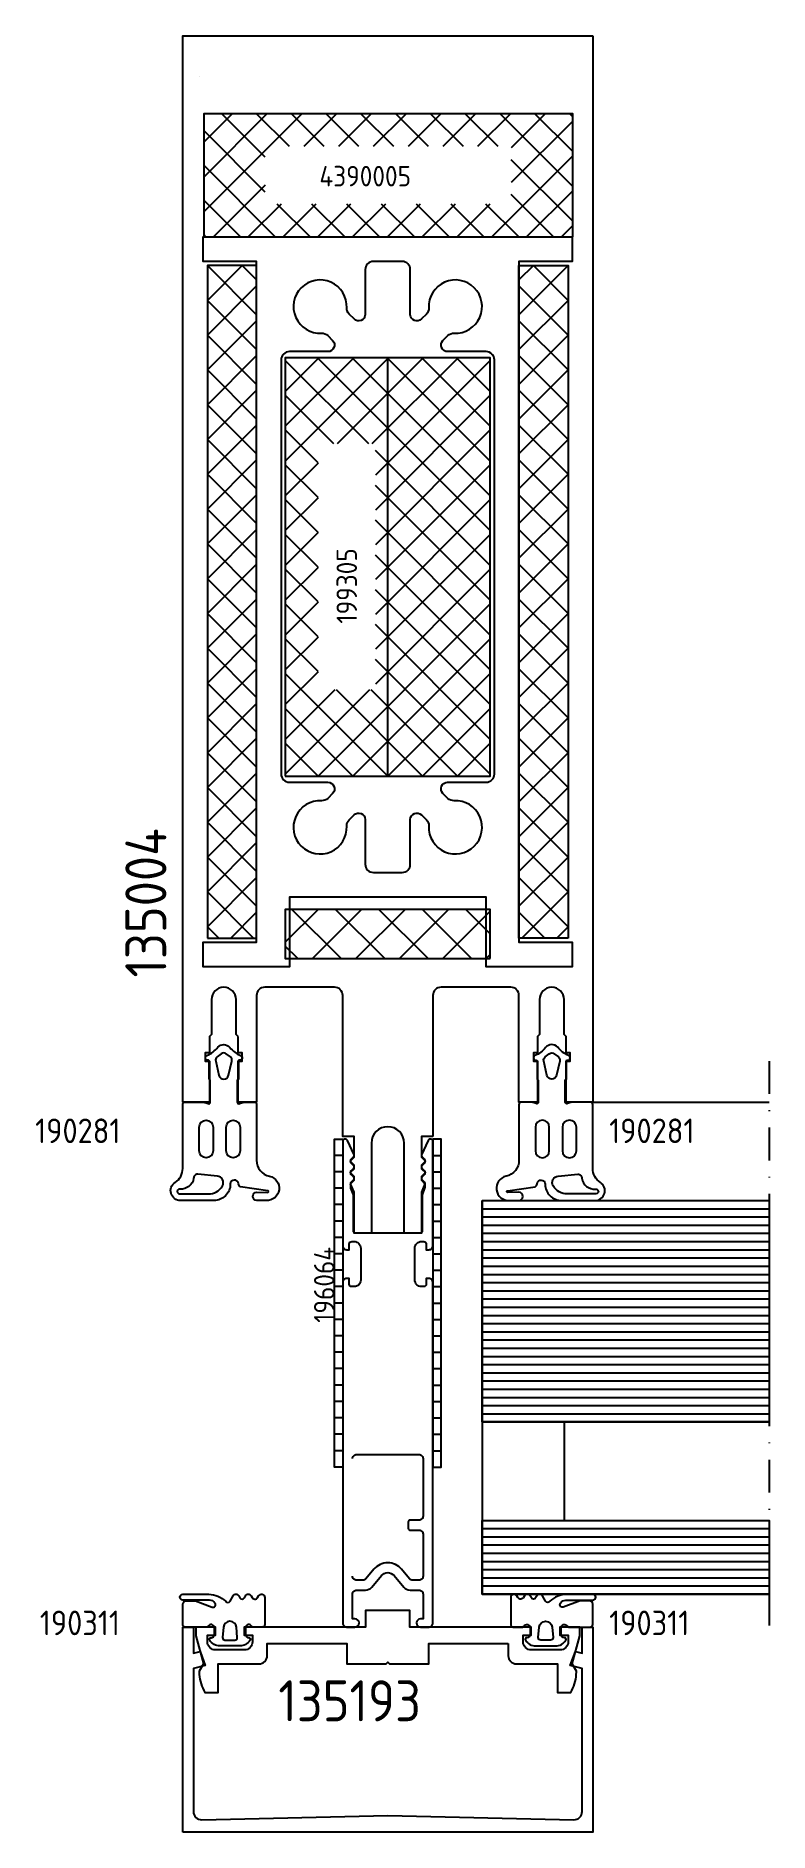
# Model space of a CAD drawing. Header units: millimetres. Extents: x 174 to 263, y 62 to 281.
import ezdxf

# ---------------------------------------------------------------- set-up
doc = ezdxf.new("R2010")
doc.units = ezdxf.units.MM
doc.linetypes.add('DASHDOT', pattern=[8, 4, -2, 0, -2])
doc.layers.add('AM_5', color=3, linetype='Continuous', lineweight=25)
for name, color, linetype in [('AM_C', 7, 'Continuous'), ('AM_S', 7, 'Continuous'), ('Cent3', 7, 'Continuous'), ('Cont2', 7, 'Continuous'), ('Sonstiges', 7, 'Continuous'), ('WBC-GER-ENG', 7, 'Continuous')]:
    doc.layers.add(name, color=color, linetype=linetype)
doc.styles.get("Standard").update_dxf_attribs({"font": 'ISOCP.SHX'})

# ---------------------------------------------------------------- blocks, each defined once
blk = doc.blocks.new('WI135004_9_9')
at = {"linetype": 'Continuous'}
blk.add_line((141, 22.9), (141, 22.9), dxfattribs=at)
for points, format in [([(24, 18.25), (24.25, 18.5), (28.5, 18.5, 1), (28.5, 21.5), (24.25, 21.5), (24, 21.75), (22, 21.75), (22, 22.25), (21, 22.25), (21, 21.75), (16, 21.75), (16, 25), (146, 25), (146, 25), (146, -25)], "xyb"), ([(141, -22.9, 0, 0, 0), (141, 22.9, 0, 0, 0), (32, 22.9, 0, 0, 0), (32, -22.9, 0, 0, 0), (141, -22.9, 0.1, 0.1, 0)], "xyseb"), ([(11.8, -5.5), (11.8, -4.1), (9.282843, -4.1), (8.8, -4.582843), (8.317157, -4.1), (7.882843, -4.1), (7.4, -4.582843), (6.917157, -4.1), (6.482843, -4.1), (6.046713, -4.53613), (5, -4.1), (0, -4.1), (0, -2), (11, -2, 1), (11, 2), (0, 2), (0, 4.1), (5, 4.1), (6.046713, 4.53613), (6.482843, 4.1), (6.917157, 4.1), (7.4, 4.582843), (7.882843, 4.1), (8.317157, 4.1), (8.8, 4.582843), (9.282843, 4.1), (11.8, 4.1), (11.8, 5.5), (29, 5.5, 0.414214), (30, 6.5), (30, 15, 0.414214), (29, 16), (16, 16), (16, 18.25), (21, 18.25), (21, 17.75), (22, 17.75), (22, 18.25), (24, 18.25)], "xyb"), ([(14.7, -3.8, 0, 0, 0), (30, -3.8, 0, 0, 0), (30, 3.8, 0, 0, 0), (14.7, 3.8, 0, 0, 0), (14.7, 3.8, 0, 0, 0), (14.7, -3.8, 0.1, 0.1, 0)], "xyseb"), ([(146, -25), (16, -25), (16, -21.75), (21, -21.75), (21, -22.25), (22, -22.25), (22, -21.75), (24, -21.75), (24.25, -21.5), (28.5, -21.5, 1), (28.5, -18.5), (24.25, -18.5), (24, -18.25), (22, -18.25), (22, -17.75), (21, -17.75), (21, -18.25), (16, -18.25), (16, -16), (29, -16, 0.414214), (30, -15), (30, -6.5, 0.414214), (29, -5.5), (11.8, -5.5)], "xyb")]:
    blk.add_lwpolyline(points, format=format, dxfattribs=at)
blk = doc.blocks.new('WI196064_253_253')
at = {"linetype": 'Continuous'}
for points, format in [([(-6, -5.5, 0.414214), (-5.5, -5), (-5.5, -4.7), (-6.2, -4.7, -0.414214), (-6.5, -4.4), (-6.5, -4.1, -0.414214), (-5.7, -3.3), (-1.8, -3.3, -0.414214), (-1, -4.1), (-1, -4.4, -0.414214), (-1.3, -4.7), (-2, -4.7), (-2, -5, 0.414214), (-1.5, -5.5), (11.2, -5.5, 0.803179), (11.326393, -4.927925), (9.584262, -4.118617, 0.314902), (9.358579, -4.158579), (9.075736, -4.441421, -0.198912), (8.934315, -4.5), (8.665685, -4.5, -0.198912), (8.524264, -4.441421), (8.241421, -4.158579, 0.414214), (7.958579, -4.158579), (7.675736, -4.441421, -0.198912), (7.534315, -4.5), (7.265685, -4.5, -0.198912), (7.124264, -4.441421), (6.841421, -4.158579, 0.414214), (6.558579, -4.158579), (6.275736, -4.441421, -0.198912), (6.134315, -4.5), (5.559761, -4.5, -0.087489), (5.491357, -4.487939), (4.700252, -4.2), (0.3, -4.2, -0.414214), (0, -3.9), (0, 3.9, -0.414214), (0.3, 4.2), (4.700252, 4.2), (5.491357, 4.487939, -0.087489), (5.559761, 4.5), (6.134315, 4.5, -0.198912), (6.275736, 4.441421), (6.558579, 4.158579, 0.414214), (6.841421, 4.158579), (7.124264, 4.441421, -0.198912), (7.265685, 4.5), (7.534315, 4.5, -0.198912), (7.675736, 4.441421), (7.958579, 4.158579, 0.414214), (8.241421, 4.158579), (8.524264, 4.441421, -0.198912), (8.665685, 4.5), (8.934315, 4.5, -0.198912), (9.075736, 4.441421), (9.358579, 4.158579, 0.314902), (9.584262, 4.118617), (11.326393, 4.927925, 0.803179), (11.2, 5.5), (-1.5, 5.5, 0.414214), (-2, 5), (-2, 4.7), (-1.3, 4.7, -0.414214), (-1, 4.4), (-1, 4.1, -0.414214), (-1.8, 3.3), (-5.7, 3.3, -0.414214), (-6.5, 4.1), (-6.5, 4.4, -0.414214), (-6.2, 4.7), (-5.5, 4.7), (-5.5, 5, 0.414214), (-6, 5.5), (-47.5, 5.5, 0.414214), (-48, 5), (-48, 4, 1), (-47, 4), (-47, 4.3), (-44, 4.3)], "xyb"), ([(-44, 4.3, -0.414214), (-43.5, 3.8), (-43.5, 2.716308, 0.221695), (-43.142788, 1.950263), (-41.731491, 0.766044, -0.466308), (-41.731491, -0.766044), (-43.142788, -1.950263, 0.221695), (-43.5, -2.716308), (-43.5, -3.8, -0.414214), (-44, -4.3), (-47, -4.3), (-47, -4, 1), (-48, -4), (-48, -5, 0.414214), (-47.5, -5.5), (-6, -5.5, 0.414214)], "xyb"), ([(-27.474277, 4.3, -0.414214), (-26.974277, 3.8), (-26.974277, -3.8, -0.414214), (-27.474277, -4.3), (-34.474277, -4.3), (-34.474277, -4.3, -0.414214), (-34.974277, -3.8), (-34.974277, -2.7, 0.414214), (-35.174278, -2.5), (-35.974277, -2.5, 0.414214), (-36.174278, -2.7), (-36.174278, -3.8, -0.414214), (-36.674278, -4.3), (-41.799999, -4.3, -0.414214), (-42.299999, -3.8), (-42.299999, -3.042723, -0.221695), (-42.121395, -2.659701), (-40.960144, -1.685298, 0.466308), (-40.960148, 1.685298), (-42.121395, 2.659701, -0.221695), (-42.299999, 3.042723), (-42.299999, 3.8, -0.414214), (-41.799999, 4.3)], "xyb"), ([(-41.799999, 4.3, 0, 0, 0), (-36.674278, 4.3, 0, 0, -0.414214), (-36.174278, 3.8, 0, 0, 0), (-36.174278, 2.7, 0, 0, 0.414214), (-35.974277, 2.5, 0, 0, 0), (-35.174278, 2.5, 0, 0, 0.414214), (-34.974277, 2.7, 0, 0, 0), (-34.974277, 3.8, 0, 0, -0.414214), (-34.474277, 4.3, 0, 0, 0), (-27.474277, 4.3, 0.1, 0.1, 0)], "xyseb"), ([(-17.974277, 4.3, 0, 0, -0.414214), (-17.474277, 3.8, 0, 0, 0), (-17.474277, -3.8, 0, 0, -0.414214), (-17.974277, -4.3, 0, 0, 0), (-25.274279, -4.3, 0, 0, 0), (-25.274279, -4.3, 0, 0, -0.414214), (-25.774279, -3.8, 0, 0, 0), (-25.774279, 3.8, 0, 0, -0.414214), (-25.274279, 4.3, 0.1, 0.1, 0)], "xyseb"), ([(-25.274279, 4.3, 0, 0, 0), (-17.974277, 4.3, 0.1, 0.1, 0)], "xyseb"), ([(-7.7, 0, 0, 0, 0), (-7.7, -3.8, 0, 0, -0.414214), (-8.2, -4.3, 0, 0, 0), (-15.774278, -4.3, 0, 0, 0), (-15.774278, -4.3, 0, 0, -0.414214), (-16.274279, -3.8, 0, 0, 0), (-16.274279, 3.8, 0, 0, -0.414214), (-15.774278, 4.3, 0.1, 0.1, 0)], "xyseb"), ([(-15.774278, 4.3, 0, 0, 0), (-8.2, 4.3, 0, 0, -0.414214), (-7.7, 3.8, 0, 0, 0), (-7.7, 0, 0.1, 0.1, 0)], "xyseb"), ([(-6.5, 0, 0, 0, 0), (-6.5, 1.9, 0, 0, -0.414214), (-6.3, 2.1, 0, 0, 0), (-1.7, 2.1, 0, 0, -0.414214), (-1.2, 1.6, 0, 0, 0), (-1.2, -1.6, 0, 0, -0.414214), (-1.7, -2.1, 0, 0, 0), (-1.7, -2.1, 0, 0, 0), (-6.3, -2.1, 0, 0, -0.414214), (-6.5, -1.9, 0, 0, 0), (-6.5, 0, 0.1, 0.1, 0)], "xyseb")]:
    blk.add_lwpolyline(points, format=format, dxfattribs=at)
blk = doc.blocks.new('WI199174_253_253')
at = {"linetype": 'Continuous'}
for p, q in [((2, 0), (2, 1)), ((4, 0), (4, 1)), ((6, 0), (6, 1)), ((8, 0), (8, 1)), ((10, 0), (10, 1)), ((12, 0), (12, 1)), ((14, 0), (14, 1)), ((16, 0), (16, 1)), ((18, 0), (18, 1)), ((20, 0), (20, 1)), ((22, 0), (22, 1)), ((24, 0), (24, 1)), ((26, 0), (26, 1)), ((28, 0), (28, 1)), ((30, 0), (30, 1)), ((32, 0), (32, 1)), ((34, 0), (34, 1)), ((36, 0), (36, 1)), ((38, 0), (38, 1))]:
    blk.add_line(p, q, dxfattribs=at)
blk.add_lwpolyline([(0, 0), (40, 0), (40, 1), (0, 1)], close=True, dxfattribs=at)
blk = doc.blocks.new('WI135193_255_255')
at = {"linetype": 'Continuous'}
blk.add_lwpolyline([(-2, -14.7), (-3.5, -14.7, 0.414214), (-4.5, -15.7), (-4.5, -20.7), (-8, -20.7), (-8, -22.304741), (-7.729145, -22.444401, 0.116424), (-5.5, -23), (-5.366025, -23), (-4.474666, -22.485374), (-1.061234, -23.4), (0, -23.4), (0, -21), (-1, -21), (-1, -22), (-1.8, -22, -0.414214), (-2.8, -21), (-2.8, -17.5, -0.414214), (-1.8, -16.5), (-1, -16.5), (-1, -17.5), (0, -17.5), (0, -2.7), (2, -2.7), (2, 2.7), (0, 2.7), (0, 17.5), (-1, 17.5), (-1, 16.5), (-1.8, 16.5, -0.414214), (-2.8, 17.5), (-2.8, 21, -0.414214), (-1.8, 22), (-1, 22), (-1, 21), (0, 21), (0, 23.4), (-1.061234, 23.4), (-4.474666, 22.485374), (-5.366025, 23), (-5.5, 23, 0.116424), (-7.729145, 22.444401), (-8, 22.304741), (-8, 20.7), (-4.5, 20.7), (-4.5, 15.7, 0.414214), (-3.5, 14.7), (-2, 14.7), (-2, 5), (-4.5, 5), (-4.5, 0.2), (-4.3, 0), (-4.5, -0.2), (-4.5, -5), (-2, -5)], format="xyb", close=True, dxfattribs=at)
blk = doc.blocks.new('WI135073_9_9')
at = {"linetype": 'Continuous'}
blk.add_lwpolyline([(-25, 25), (0, 25), (0, 23.700001), (-3.198234, 23.700001), (-2.976936, 22.874105), (-4.674844, 22.256117), (-5.061731, 23.700001), (-22.5, 23.700001, 0.420682), (-23.499758, 22.677967), (-23, 0), (-23.499758, -22.677967, 0.420682), (-22.5, -23.700001), (-5.061731, -23.700001), (-4.674844, -22.256117), (-2.976936, -22.874105), (-3.198234, -23.700001), (0, -23.700001), (0, -25), (-25, -25)], format="xyb", close=True, dxfattribs=at)
blk = doc.blocks.new('WI190311_253_253')
at = {"linetype": 'Continuous'}
for points in [[(0, -0.3, -0.414214), (0.3, 0), (2.8, 0, -0.414214), (3.2, -0.4), (3.2, -1.542178), (2.419608, -3.59332, 0.786113), (2.900175, -3.92345, 0.262074), (3.28, -3.280817), (3.28, 0, -1), (4, 0), (4, -3.174253, -0.174474), (3.15, -5.241408, 0.57735), (3.15, -5.761024), (3.8, -6.136301, -0.57735), (3.8, -6.829122), (3.55, -6.973459, 0.57735), (3.55, -7.493074), (3.8, -7.637412, -0.57735), (3.8, -8.330232), (3.6, -8.445702, 0.56351), (3.585709, -9.129869), (3.8, -9.25359, -0.767327), (3.6, -10), (0.3, -10, -0.414214), (0, -9.7), (0, -8.569615, -0.267949), (0.1, -8.39641, 0.767327), (-0.1, -7.65), (-0.9, -7.65, 0.414214), (-1.3, -8.05, -0.592453), (-1.607692, -8.21853, -0.255924), (-2.3, -6.954555), (-2.3, -4.545445, -0.255924), (-1.607692, -3.28147, -0.592453), (-1.3, -3.45, 0.414214), (-0.9, -3.85), (-0.1, -3.85, 0.767327), (0.1, -3.10359, -0.267949), (0, -2.930385), (0, -0.3)], [(-0.034669, -4.952672), (-1.275501, -4.851002, 0.438367), (-1.6, -5.15), (-1.6, -6.35, 0.438367), (-1.275501, -6.648998), (-0.034669, -6.547328, 0.921414), (-0.034669, -4.952672)]]:
    blk.add_lwpolyline(points, format="xyb", close=True, dxfattribs=at)
blk = doc.blocks.new('WI190281_253_253')
at = {"linetype": 'Continuous'}
for points in [[(7.082557, 9, 0.352623), (9.036612, 10.573775, -0.922464), (12.000006, 10.173865), (12.000005, 9.026735, -1), (11.000006, 9.028487), (11.002372, 10.378488, 1.016497), (10.80242, 10.375567), (10.341222, 7.024625, -0.233259), (9.960943, 6.798472, 0.961649), (10, 5.8, -0.414214), (12.000002, 3.799999), (12, -0.277444, -0.749676), (9.788695, -0.923402, 0.255976), (8.103187, 0), (0.3, 0, -0.414214), (0, 0.3), (0.000001, 2.564738), (0.187901, 3.081435, 0.52048), (-0.000057, 3.349787), (-2.65495, 3.34981), (-2.804949, 3.199812), (-4.799952, 3.199829, 0.577455), (-5.099952, 3.148684), (-5.09998, 3.049959, -0.847054), (-5.683327, 2.950092, 0.133252), (-6.696209, 4.277394, -0.439074), (-6.666914, 5.749535, 0.130834), (-5.683327, 7.047229, -0.847054), (-5.09998, 6.947362), (-5.099952, 6.848637, 0.577863), (-4.799952, 6.798788), (-2.804949, 6.799211), (-2.65498, 6.649243), (0.000187, 6.649806, 0.520293), (0.188015, 6.917806), (0.000032, 7.434911), (0, 8.7, -0.414214), (0.3, 9), (7.082557, 9)], [(5.95, 7, -1), (5.95, 5.3), (3.05, 5.3, -1), (3.05, 7), (5.95, 7)], [(-3.269102, 5.584419), (-5.001101, 5.987016, 0.29188), (-5.508311, 5.807831), (-5.898954, 5.307831, 0.344328), (-5.898954, 4.692169), (-5.508311, 4.192169, 0.29188), (-5.001101, 4.012984), (-3.269102, 4.415581, 0.794214), (-3.269102, 5.584419)], [(8.785796, 1.821517, 0.418874), (9.293739, 1.32158, -0.396568), (10.603571, -0.331293, 1.080368), (11.2, -0.377444), (11.2, 3.117313, 0.263556), (10.228291, 4.832719, 0.552342), (9.020376, 4.220251), (8.785796, 1.821517)], [(5.95, 3.7, -1), (5.95, 2), (3.05, 2, -1), (3.05, 3.7), (5.95, 3.7)]]:
    blk.add_lwpolyline(points, format="xyb", close=True, dxfattribs=at)
blk = doc.blocks.new('WI135305_255_255')
at = {"linetype": 'Continuous'}
blk.add_lwpolyline([(121.5, 0.072631), (121.5, -22.5), (118.5, -22.5), (118.5, -16), (35.5, -16), (35.5, -22.5), (32.5, -22.5), (32.5, -12), (41, -12), (41, 12), (32.5, 12), (32.5, 22.5), (35.5, 22.5), (35.5, 16), (118.5, 16), (118.5, 16), (118.5, 22.5), (121.5, 22.5), (121.5, 0.072631)], dxfattribs=at)
blk.add_lwpolyline([(118.5, 0.054401), (118.5, 1.75, 0.414214), (117.5, 2.75), (112.047666, 2.75, -0.668179), (111.481981, 4.115685), (112.078798, 4.712503, -0.212044), (112.83628, 5.004126, 2.597465), (109.754126, 8.08628, -0.212044), (109.462503, 7.328798), (108.865685, 6.731981, -0.668179), (107.5, 7.297666), (107.5, 12, 0.414214), (106.5, 13), (106.5, 13), (56, 13, 0.414214), (55, 12), (55, 7.297666, -0.668179), (53.634315, 6.731981), (53.037497, 7.328798, -0.212044), (52.745874, 8.08628, 2.597465), (49.66372, 5.004126, -0.212044), (50.421202, 4.712503), (51.018019, 4.115685, -0.668179), (50.452334, 2.75), (45, 2.75, 0.414214), (44, 1.75), (44, -1.75, 0.414214), (45, -2.75), (50.452334, -2.75, -0.668179), (51.018019, -4.115685), (50.421202, -4.712503, -0.212044), (49.66372, -5.004126, 2.597465), (52.745874, -8.08628, -0.212044), (53.037497, -7.328798), (53.634315, -6.731981, -0.668179), (55, -7.297666), (55, -12, 0.414214), (56, -13), (106.5, -13, 0.414214), (107.5, -12), (107.5, -7.297666, -0.668179), (108.865685, -6.731981), (109.462503, -7.328798, -0.212044), (109.754126, -8.08628, 2.597465), (112.83628, -5.004126, -0.212044), (112.078798, -4.712503), (111.481981, -4.115685, -0.668179), (112.047666, -2.75), (117.5, -2.75, 0.414214), (118.5, -1.75), (118.5, 0.054401)], format="xyb", dxfattribs=at)
blk = doc.blocks.new('WI4390005_253_253')
at = {"linetype": 'Continuous'}
for points in [[(2.6, 45.026407), (11.323593, 53.75)], [(2.6, 49.269048), (7.080952, 53.75)], [(2.6, 53.511688), (2.838312, 53.75)], [(17.6, 41.79697), (5.64697, 53.75)], [(8.066234, 46.25), (15.566234, 53.75)], [(17.6, 46.03961), (9.88961, 53.75)], [(17.6, 50.282251), (14.132251, 53.75)], [(8.904329, 46.25), (2.6, 52.554329)], [(12.308875, 46.25), (17.6, 51.541125)], [(6.6, 44.311688), (2.6, 48.311688)], [(13.6, 43.298485), (17.6, 47.298485)], [(2.6, 40.783766), (6.6, 44.783766)], [(6.6, 40.069048), (2.6, 44.069048)], [(13.6, 39.055844), (17.6, 43.055844)], [(2.6, 36.541125), (6.6, 40.541125)], [(6.6, 35.826407), (2.6, 39.826407)], [(17.6, 37.554329), (13.6, 41.554329)], [(13.6, 34.813203), (17.6, 38.813203)], [(17.6, 33.311688), (13.6, 37.311688)], [(2.6, 32.298485), (6.6, 36.298485)], [(6.6, 31.583766), (2.6, 35.583766)], [(13.6, 30.570563), (17.6, 34.570563)], [(17.6, 29.069048), (13.6, 33.069048)], [(2.6, 28.055844), (6.6, 32.055844)], [(6.6, 27.341125), (2.6, 31.341125)], [(13.6, 26.327922), (17.6, 30.327922)], [(17.6, 24.826407), (13.6, 28.826407)], [(2.6, 23.813203), (6.6, 27.813203)], [(6.6, 23.098485), (2.6, 27.098485)], [(13.6, 22.085281), (17.6, 26.085281)], [(17.6, 20.583766), (13.6, 24.583766)], [(2.6, 19.570563), (6.6, 23.570563)], [(6.6, 18.855844), (2.6, 22.855844)], [(13.6, 17.842641), (17.6, 21.842641)], [(17.6, 16.341125), (13.6, 20.341125)], [(2.6, 15.327922), (6.6, 19.327922)], [(12.463203, 8.75), (2.6, 18.613203)], [(8.75, 8.75), (17.6, 17.6)], [(2.6, 11.085281), (7.764719, 16.25)], [(4.507359, 8.75), (12.007359, 16.25)], [(16.705844, 8.75), (9.205844, 16.25)], [(17.6, 12.098485), (13.448485, 16.25)], [(8.220563, 8.75), (2.6, 14.370563)], [(12.992641, 8.75), (17.6, 13.357359)], [(3.977922, 8.75), (2.6, 10.127922)], [(17.235281, 8.75), (17.6, 9.114719)]]:
    blk.add_lwpolyline(points, dxfattribs=at)
blk.add_lwpolyline([(2.6, 8.75), (17.6, 8.75), (17.6, 53.75), (2.6, 53.75)], close=True, dxfattribs=at)
blk = doc.blocks.new('WI199305_253_253')
at = {"linetype": 'Continuous'}
for p, q in [((0, 4.242641), (8.257359, 12.5)), ((0, 0), (12.5, 12.5)), ((0, 8.485281), (4.014719, 12.5)), ((10.5, 2.227922), (0.227922, 12.5)), ((10.5, 6.470563), (4.470563, 12.5)), ((12.713203, 8.5), (8.713203, 12.5)), ((12.742641, 8.5), (16.742641, 12.5)), ((16.955844, 8.5), (12.955844, 12.5)), ((16.985281, 8.5), (20.985281, 12.5)), ((21.198485, 8.5), (17.198485, 12.5)), ((21.227922, 8.5), (25.227922, 12.5)), ((25.441125, 8.5), (21.441125, 12.5)), ((25.470563, 8.5), (29.470563, 12.5)), ((29.683766, 8.5), (25.683766, 12.5)), ((29.713203, 8.5), (33.713203, 12.5)), ((33.926407, 8.5), (29.926407, 12.5)), ((33.955844, 8.5), (37.955844, 12.5)), ((38.169048, 8.5), (34.169048, 12.5)), ((38.198485, 8.5), (42.198485, 12.5)), ((51, -0.088312), (38.411688, 12.5)), ((40.5, 6.558875), (46.441125, 12.5)), ((40.5, 2.316234), (50.683766, 12.5)), ((51, 4.154329), (42.654329, 12.5)), ((51, 8.39697), (46.89697, 12.5)), ((20.985281, -12.5), (0, 8.485281)), ((29.926407, -12.5), (51, 8.573593)), ((0, -4.242641), (10.5, 6.257359)), ((51, -4.330952), (40.5, 6.169048)), ((16.742641, -12.5), (0, 4.242641)), ((34.169048, -12.5), (51, 4.330952)), ((0, -8.485281), (10.5, 2.014719)), ((0, 0), (51, 0)), ((12.5, -12.5), (0, 0)), ((0.227922, -12.5), (14.227922, 1.5)), ((4.470563, -12.5), (18.470563, 1.5)), ((8.713203, -12.5), (22.713203, 1.5)), ((25.227922, -12.5), (11.227922, 1.5)), ((12.955844, -12.5), (26.955844, 1.5)), ((29.470563, -12.5), (15.470563, 1.5)), ((17.198485, -12.5), (31.198485, 1.5)), ((33.713203, -12.5), (19.713203, 1.5)), ((21.441125, -12.5), (35.441125, 1.5)), ((37.955844, -12.5), (23.955844, 1.5)), ((25.683766, -12.5), (39.683766, 1.5)), ((42.198485, -12.5), (28.198485, 1.5)), ((46.441125, -12.5), (32.441125, 1.5)), ((50.683766, -12.5), (36.683766, 1.5)), ((38.411688, -12.5), (51, 0.088312)), ((51, -8.573593), (40.5, 1.926407)), ((8.257359, -12.5), (0, -4.242641)), ((42.654329, -12.5), (51, -4.154329)), ((4.014719, -12.5), (0, -8.485281)), ((46.89697, -12.5), (51, -8.39697))]:
    blk.add_line(p, q, dxfattribs=at)
blk.add_lwpolyline([(0, 12.5), (0, -12.5), (51, -12.5), (51, 12.5)], close=True, dxfattribs=at)
blk = doc.blocks.new('WI199280_253_253')
at = {"linetype": 'Continuous'}
for p, q in [((0, 0), (6, 6)), ((0, 4.242641), (1.757359, 6)), ((8.485281, 0), (2.485281, 6)), ((4.242641, 0), (10.242641, 6)), ((12.727922, 0), (6.727922, 6)), ((8.485281, 0), (14.485281, 6)), ((16.970563, 0), (10.970563, 6)), ((12.727922, 0), (18.727922, 6)), ((21.213203, 0), (15.213203, 6)), ((16.970563, 0), (22.970563, 6)), ((25.455844, 0), (19.455844, 6)), ((21.213203, 0), (27.213203, 6)), ((29.698485, 0), (23.698485, 6)), ((25.455844, 0), (31.455844, 6)), ((33.941125, 0), (27.941125, 6)), ((29.698485, 0), (35.698485, 6)), ((38.183766, 0), (32.183766, 6)), ((33.941125, 0), (39.941125, 6)), ((42.426407, 0), (36.426407, 6)), ((38.183766, 0), (44.183766, 6)), ((46.669048, 0), (40.669048, 6)), ((42.426407, 0), (48.426407, 6)), ((50.911688, 0), (44.911688, 6)), ((46.669048, 0), (52.669048, 6)), ((55.154329, 0), (49.154329, 6)), ((50.911688, 0), (56.911688, 6)), ((59.39697, 0), (53.39697, 6)), ((55.154329, 0), (61.154329, 6)), ((63.63961, 0), (57.63961, 6)), ((59.39697, 0), (65.39697, 6)), ((67.882251, 0), (61.882251, 6)), ((63.63961, 0), (69.63961, 6)), ((72.124892, 0), (66.124892, 6)), ((67.882251, 0), (73.882251, 6)), ((76.367532, 0), (70.367532, 6)), ((72.124892, 0), (78.124892, 6)), ((80.610173, 0), (74.610173, 6)), ((76.367532, 0), (82, 5.632468)), ((82, 2.852814), (78.852814, 6)), ((4.242641, 0), (0, 4.242641)), ((80.610173, 0), (82, 1.389827))]:
    blk.add_line(p, q, dxfattribs=at)
blk.add_lwpolyline([(82, 0), (82, 6), (0, 6), (0, 0)], close=True, dxfattribs=at)
blk = doc.blocks.new('WI4390004_253_253')
at = {"linetype": 'Continuous'}
for p, q in [((11.9, -15.016058), (13.416058, -13.5)), ((11.9, -20.319359), (17.9, -14.319359)), ((17.9, -17.499554), (13.900446, -13.5)), ((17.9, -22.802855), (11.9, -16.802855)), ((11.9, -25.62266), (17.9, -19.62266)), ((17.9, -28.106156), (11.9, -22.106156)), ((11.9, -30.925961), (17.9, -24.925961)), ((17.9, -33.409457), (11.9, -27.409457)), ((11.9, -36.229262), (17.9, -30.229262)), ((17.687242, -38.5), (11.9, -32.712758)), ((14.932563, -38.5), (17.9, -35.532563)), ((12.383942, -38.5), (11.9, -38.016058))]:
    blk.add_line(p, q, dxfattribs=at)
blk.add_lwpolyline([(11.9, -38.5), (17.9, -38.5), (17.9, -13.5), (11.9, -13.5)], close=True, dxfattribs=at)

msp = doc.modelspace()

# ---------------------------------------------------------------- linework, layer by layer
at = {"layer": 'AM_5'}
msp.add_line((241.89, 150.52), (263.39, 150.52), dxfattribs=at)
at = {"layer": 'Cent3', "linetype": 'DASHDOT'}
msp.add_line((263.39, 155.52), (263.39, 85.52), dxfattribs=at)
at = {"layer": 'Cont2'}
for p, q in [((228.39, 138.52), (263.39, 138.52)), ((228.39, 138.52), (228.39, 90.52)), ((228.39, 137.52), (263.39, 137.52)), ((228.39, 136.52), (263.39, 136.52)), ((228.39, 135.52), (263.39, 135.52)), ((228.39, 134.52), (263.39, 134.52)), ((228.39, 133.52), (263.39, 133.52)), ((228.39, 132.52), (263.39, 132.52)), ((228.39, 131.52), (263.39, 131.52)), ((228.39, 130.52), (263.39, 130.52)), ((228.39, 129.52), (263.39, 129.52)), ((228.39, 128.52), (263.39, 128.52)), ((228.39, 127.52), (263.39, 127.52)), ((228.39, 126.52), (263.39, 126.52)), ((228.39, 125.52), (263.39, 125.52)), ((228.39, 124.52), (263.39, 124.52)), ((228.39, 123.52), (263.39, 123.52)), ((228.39, 122.52), (263.39, 122.52)), ((228.39, 121.52), (263.39, 121.52)), ((228.39, 120.52), (263.39, 120.52)), ((228.39, 119.52), (263.39, 119.52)), ((228.39, 118.52), (263.39, 118.52)), ((228.39, 117.52), (263.39, 117.52)), ((228.39, 116.52), (263.39, 116.52)), ((228.39, 115.52), (263.39, 115.52)), ((228.39, 114.52), (263.39, 114.52)), ((228.39, 113.52), (263.39, 113.52)), ((228.39, 112.52), (263.39, 112.52)), ((228.39, 111.52), (263.39, 111.52)), ((238.39, 111.52), (238.39, 99.52)), ((228.39, 99.52), (263.39, 99.52)), ((228.39, 98.52), (263.39, 98.52)), ((228.39, 97.52), (263.39, 97.52)), ((228.39, 96.52), (263.39, 96.52)), ((228.39, 95.52), (263.39, 95.52)), ((228.39, 94.52), (263.39, 94.52)), ((228.39, 93.52), (263.39, 93.52)), ((228.39, 92.52), (263.39, 92.52)), ((228.39, 91.52), (263.39, 91.52)), ((228.39, 90.52), (263.39, 90.52))]:
    msp.add_line(p, q, dxfattribs=at)
for points in [[(228.39, 138.52), (263.39, 138.52), (263.39, 111.52), (228.39, 111.52)], [(228.39, 99.52), (263.39, 99.52), (263.39, 90.52), (228.39, 90.52)]]:
    msp.add_lwpolyline(points, close=True, dxfattribs=at)

# ---------------------------------------------------------------- block references
at = {"layer": 'AM_C', "linetype": 'Continuous'}
for name, p, rotation in [('WI190281_253_253', (191.89, 150.52), 270), ('WI196064_253_253', (216.89, 134.52), 90), ('WI190311_253_253', (191.89, 86.52), 90)]:
    msp.add_blockref(name, p, dxfattribs=dict(at, rotation=rotation))
at = {"layer": 'AM_C', "linetype": 'Continuous', "yscale": -1}
for name, p, rotation in [('WI190281_253_253', (241.89, 150.52), 270), ('WI190311_253_253', (241.89, 86.52), 90)]:
    msp.add_blockref(name, p, dxfattribs=dict(at, rotation=rotation))
at = {"layer": 'AM_S', "linetype": 'Continuous', "rotation": 90}
for name, p in [('WI135004_9_9', (216.89, 134.52)), ('WI135193_255_255', (216.89, 86.52)), ('WI135073_9_9', (216.89, 86.52))]:
    msp.add_blockref(name, p, dxfattribs=at)
at = {"layer": 'Sonstiges', "linetype": 'Continuous'}
for name, p, rotation in [('WI4390005_253_253', (248.19, 253.42), 90), ('WI135305_255_255', (216.89, 134.52), 90), ('WI199280_253_253', (194.89, 252.52), 270), ('WI199305_253_253', (216.89, 190.27), 90), ('WI4390004_253_253', (190.89, 156.12), 90), ('WI199174_253_253', (222.39, 146.02), 270)]:
    msp.add_blockref(name, p, dxfattribs=dict(at, rotation=rotation))
at = {"layer": 'Sonstiges', "linetype": 'Continuous', "yscale": -1, "rotation": 270}
for name, p in [('WI199280_253_253', (238.89, 252.52)), ('WI199174_253_253', (211.39, 146.02))]:
    msp.add_blockref(name, p, dxfattribs=at)

# ---------------------------------------------------------------- texts
at = {"layer": 'WBC-GER-ENG', "linetype": 'Continuous'}
for s, height, p in [('4390005', 2.5, (208.55, 262.17)), ('190281', 3, (173.89, 145.52)), ('190281', 3, (243.89, 145.52)), ('190311', 3, (174.46, 85.52)), ('190311', 3, (243.89, 85.52)), ('135193', 5, (203.55, 75.02))]:
    msp.add_text(s, height=height, dxfattribs=at).set_placement(p)
for s, height, p in [('199305', 2.5, (213.14, 208.86)), ('135004', 5, (189.89, 165.71)), ('196064', 2.5, (210.39, 123.61))]:
    msp.add_text(s, height=height, rotation=90, dxfattribs=at).set_placement(p)

doc.saveas('drawing.dxf')
